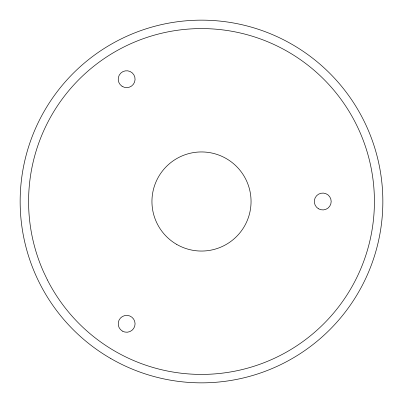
<?xml version="1.0" encoding="UTF-8"?>
<svg xmlns="http://www.w3.org/2000/svg" width="403" height="403" viewBox="0 0 403 403"><rect width="100%" height="100%" fill="white"/><g stroke="black" fill="none" stroke-linecap="round" stroke-linejoin="round"><path stroke-width="0.6" d="M47.433 279.999L43.534 271.829A172.917 172.917 0 0 1 216.572 29.243A172.917 172.917 0 0 1 344.852 298.195A172.917 172.917 0 0 1 47.433 279.999M110.825 358.554A181.35 181.35 0 0 0 382.85 201.5A181.35 181.35 0 0 0 110.825 44.446A181.35 181.35 0 0 0 110.825 358.554M176.721 244.414A49.554 49.554 0 0 0 251.054 201.5A49.554 49.554 0 0 0 176.721 158.586A49.554 49.554 0 0 0 176.721 244.414M122.421 331.11A8.433 8.433 0 0 0 135.076 323.805A8.433 8.433 0 0 0 122.421 316.501A8.433 8.433 0 0 0 122.421 331.11M122.049 86.267A8.433 8.433 0 0 0 135.065 79.638A8.433 8.433 0 0 0 122.809 71.679A8.433 8.433 0 0 0 122.049 86.267M318.536 208.804A8.433 8.433 0 0 0 331.185 201.5A8.433 8.433 0 0 0 318.536 194.196A8.433 8.433 0 0 0 318.536 208.804"/></g></svg>
